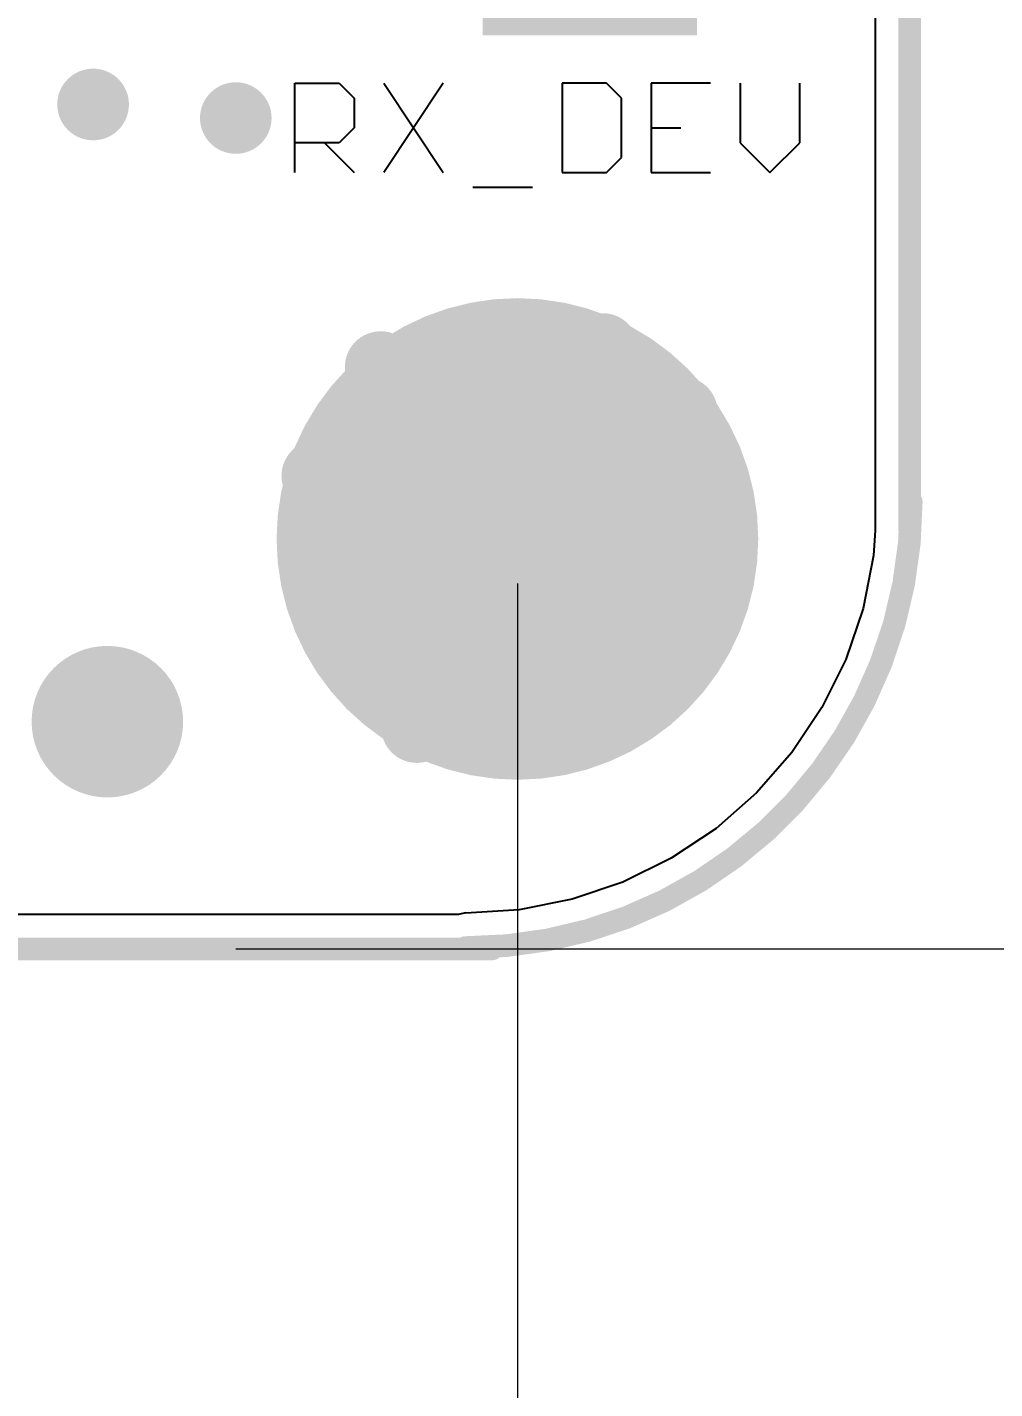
# Model space of a CAD drawing. Header units: inches. Extents: x -103 to 137, y -40 to 49.
# Drawn here: x -1.07 to 9.79, y -24.59 to -9.31 of the extents above; entities that cross this region are included whole.
import ezdxf

# ---------------------------------------------------------------- set-up
doc = ezdxf.new("R2010")
doc.units = ezdxf.units.IN
doc.header["$MEASUREMENT"] = 0
for name, color, linetype in [('BottomSolder', 6, 'Continuous'), ('KeepOutLayer', 6, 'Continuous'), ('Mechanical1', 6, 'Continuous'), ('MidLayer1', 16, 'Continuous'), ('MultiLayer', 9, 'Continuous'), ('PadHoleLayer', 156, 'Continuous'), ('TopOverlay', 2, 'Continuous'), ('TopPaste', 8, 'Continuous'), ('TopSolder', 216, 'Continuous'), ('ViaHoleLayer', 16, 'Continuous')]:
    doc.layers.add(name, color=color, linetype=linetype)
doc.layers.add('dim', color=82, linetype='Continuous', lineweight=20)
doc.styles.add('ROMANC', font='romanc.shx', dxfattribs={"bigfont": 'gbcbig.shx'})
doc.dimstyles.new('YanXiu', dxfattribs={"dimtxt": 2.5, "dimasz": 2.2, "dimexe": 0.66, "dimexo": 0.66, "dimgap": 0.66, "dimtad": 0, "dimdsep": 46, "dimtxsty": 'ROMANC', "dimcen": 0, "dimclrd": 256, "dimclre": 131, "dimclrt": 42, "dimazin": 2, "dimtfac": 1, "dimtofl": 0, "dimtmove": 0, "dimatfit": 3, "dimfxl": 1, "dimlwd": 5, "dimlwe": 5, "dimarcsym": 0})

# ---------------------------------------------------------------- blocks, each defined once
blk = doc.blocks.new('CL331_0472_2_10_30')
at = {"layer": 'Mechanical1'}
for points, const_width in [([(0.0498, -0.03002, 1), (-0.05613, -0.03002, 1)], 0.00394), ([(-0.05711, -0.03002, 1), (-0.05515, -0.03002, 1)], 0.00197), ([(0.04882, -0.03002, 1), (0.05079, -0.03002, 1)], 0.00197)]:
    blk.add_lwpolyline(points, format="xyb", close=True, dxfattribs=dict(at, const_width=const_width))
at = {"layer": 'TopPaste'}
for points in [[(-0.01968, 0.00935), (0.01969, 0.00935), (-0.01968, 0.05069), (0.01969, 0.05069)], [(-0.07874, -0.07333), (-0.0374, -0.07333), (-0.07874, 0.01329), (-0.0374, 0.01329)], [(0.0374, -0.07333), (0.07874, -0.07333), (0.0374, 0.01329), (0.07874, 0.01329)]]:
    blk.add_solid(points, dxfattribs=at)
at = {"layer": 'TopSolder'}
for points in [[(-0.02368, 0.00535), (0.02369, 0.00535), (-0.02368, 0.05469), (0.02369, 0.05469)], [(-0.08274, -0.07733), (-0.0334, -0.07733), (-0.08274, 0.01729), (-0.0334, 0.01729)], [(0.0334, -0.07733), (0.08274, -0.07733), (0.0334, 0.01729), (0.08274, 0.01729)]]:
    blk.add_solid(points, dxfattribs=at)
blk = doc.blocks.new('____0_9___97')
at = {"layer": 'BottomSolder', "const_width": 0.03346}
blk.add_lwpolyline([(-0.01673, 0, 1), (0.01673, 0, 1)], format="xyb", close=True, dxfattribs=at)
at = {"layer": 'MidLayer1', "const_width": 0.0315}
blk.add_lwpolyline([(-0.01575, 0, 1), (0.01575, 0, 1)], format="xyb", close=True, dxfattribs=at)
at = {"layer": 'MultiLayer', "const_width": 0.0315}
blk.add_lwpolyline([(-0.01575, 0, 1), (0.01575, 0, 1)], format="xyb", close=True, dxfattribs=at)
at = {"layer": 'PadHoleLayer', "const_width": 0.01772}
blk.add_lwpolyline([(-0.00886, 0, 1), (0.00886, 0, 1)], format="xyb", close=True, dxfattribs=at)
at = {"layer": 'TopSolder', "const_width": 0.03346}
blk.add_lwpolyline([(-0.01673, 0, 1), (0.01673, 0, 1)], format="xyb", close=True, dxfattribs=at)
blk = doc.blocks.new('*D215')
at = {"layer": 'Defpoints', "color": 0}
for p in [(-66.568, -15.054), (4.432, -15.054), (4.432, -38.222)]:
    blk.add_point(p, dxfattribs=at)
at = {"layer": 'dim', "color": 131, "lineweight": 5}
for p, q in [((-66.568, -15.554), (-66.568, -38.722)), ((4.432, -15.554), (4.432, -38.722))]:
    blk.add_line(p, q, dxfattribs=at)
at = {"layer": 'dim', "lineweight": 5}
for p, q in [((-64.568, -38.222), (-33.294, -38.222)), ((2.432, -38.222), (-28.842, -38.222))]:
    blk.add_line(p, q, dxfattribs=at)
at = {"layer": 'dim'}
for points in [[(-64.568, -37.889), (-64.568, -38.555), (-66.568, -38.222)], [(2.432, -37.889), (2.432, -38.555), (4.432, -38.222)]]:
    blk.add_solid(points, dxfattribs=at)
at = {"layer": 'dim', "color": 42, "insert": (-31.068, -38.222), "char_height": 2.5, "attachment_point": 5, "style": 'ROMANC'}
blk.add_mtext('71', dxfattribs=at)
blk = doc.blocks.new('*D217')
at = {"layer": 'Defpoints', "color": 0}
for p in [(0.773, 30.358), (40.358, 30.358), (0.773, -19.654)]:
    blk.add_point(p, dxfattribs=at)
at = {"layer": 'dim', "color": 131, "lineweight": 5}
for p, q in [((1.273, 30.358), (40.858, 30.358)), ((1.273, -19.654), (40.858, -19.654))]:
    blk.add_line(p, q, dxfattribs=at)
at = {"layer": 'dim', "lineweight": 5}
for p, q in [((40.358, 28.358), (40.358, 10.554)), ((40.358, -17.654), (40.358, 0.15))]:
    blk.add_line(p, q, dxfattribs=at)
at = {"layer": 'dim'}
for points in [[(40.025, 28.358), (40.692, 28.358), (40.358, 30.358)], [(40.025, -17.654), (40.692, -17.654), (40.358, -19.654)]]:
    blk.add_solid(points, dxfattribs=at)
at = {"layer": 'dim', "color": 42, "insert": (40.358, 5.352), "char_height": 2.5, "attachment_point": 5, "rotation": 90, "style": 'ROMANC'}
blk.add_mtext('50.01', dxfattribs=at)

msp = doc.modelspace()

# ---------------------------------------------------------------- linework, layer by layer
at = {"layer": 'BottomSolder'}
for points, const_width in [([(-0.529, -10.18, 1), (-0.127, -10.18, 1)], 0.402), ([(1.072, -10.332, 1), (1.473, -10.332, 1)], 0.402), ([(3.081, -15.054, 1), (5.782, -15.054, 1)], 2.702), ([(4.018, -12.847, 1), (4.42, -12.847, 1)], 0.402), ([(5.186, -12.923, 1), (5.588, -12.923, 1)], 0.402), ([(2.697, -13.126, 1), (3.099, -13.126, 1)], 0.402), ([(6.075, -13.634, 1), (6.477, -13.634, 1)], 0.402), ([(1.986, -14.346, 1), (2.388, -14.346, 1)], 0.402), ([(6.431, -14.777, 1), (6.833, -14.777, 1)], 0.402), ([(6.279, -16.047, 1), (6.68, -16.047, 1)], 0.402), ([(2.342, -16.352, 1), (2.743, -16.352, 1)], 0.402), ([(5.517, -16.86, 1), (5.918, -16.86, 1)], 0.402), ([(3.104, -17.165, 1), (3.505, -17.165, 1)], 0.402), ([(4.374, -17.267, 1), (4.775, -17.267, 1)], 0.402)]:
    msp.add_lwpolyline(points, format="xyb", close=True, dxfattribs=dict(at, const_width=const_width))
at = {"layer": 'KeepOutLayer', "const_width": 0.254}
for points in [[(8.832, -14.955), (8.832, 25.482)], [(-67.231, -19.654), (4.146, -19.654)]]:
    msp.add_lwpolyline(points, dxfattribs=at)
msp.add_lwpolyline([(8.849, -14.638, -0.414214), (3.849, -19.638)], format="xyb", dxfattribs=at)
at = {"layer": 'KeepOutLayer', "const_width": 0.127}
for points in [[(8.785, -14.638, 1), (8.912, -14.638, 1)], [(8.768, -14.955, 1), (8.895, -14.955, 1)], [(3.785, -19.638, 1), (3.912, -19.638, 1)], [(4.082, -19.654, 1), (4.209, -19.654, 1)]]:
    msp.add_lwpolyline(points, format="xyb", close=True, dxfattribs=at)
at = {"layer": 'MidLayer1'}
for p, q in [((8.443, 25.334), (8.443, -14.955)), ((8.444, -14.959), (8.426, -15.241)), ((8.443, -14.955), (8.444, -14.959)), ((8.426, -15.241), (8.308, -15.833)), ((8.308, -15.833), (8.114, -16.405)), ((8.114, -16.405), (7.847, -16.946)), ((7.847, -16.946), (7.511, -17.449)), ((7.511, -17.449), (7.113, -17.903)), ((7.113, -17.903), (6.659, -18.301)), ((6.659, -18.301), (6.157, -18.636)), ((6.157, -18.636), (5.615, -18.903)), ((5.615, -18.903), (5.044, -19.097)), ((4.451, -19.215), (3.853, -19.254)), ((5.044, -19.097), (4.451, -19.215)), ((3.769, -19.266), (-66.512, -19.266)), ((3.849, -19.25), (3.769, -19.266)), ((3.853, -19.254), (3.849, -19.25)), ((3.849, -19.25), (3.849, -19.25))]:
    msp.add_line(p, q, dxfattribs=at)
for points, const_width in [([(-0.478, -10.18, 1), (-0.178, -10.18, 1)], 0.3), ([(1.122, -10.332, 1), (1.422, -10.332, 1)], 0.3), ([(3.132, -15.054, 1), (5.732, -15.054, 1)], 2.6), ([(4.069, -12.847, 1), (4.369, -12.847, 1)], 0.3), ([(5.237, -12.923, 1), (5.537, -12.923, 1)], 0.3), ([(2.748, -13.126, 1), (3.048, -13.126, 1)], 0.3), ([(6.126, -13.634, 1), (6.426, -13.634, 1)], 0.3), ([(2.037, -14.346, 1), (2.337, -14.346, 1)], 0.3), ([(6.482, -14.777, 1), (6.782, -14.777, 1)], 0.3), ([(6.329, -16.047, 1), (6.629, -16.047, 1)], 0.3), ([(2.392, -16.352, 1), (2.692, -16.352, 1)], 0.3), ([(5.567, -16.86, 1), (5.867, -16.86, 1)], 0.3), ([(3.154, -17.165, 1), (3.454, -17.165, 1)], 0.3), ([(4.424, -17.267, 1), (4.724, -17.267, 1)], 0.3)]:
    msp.add_lwpolyline(points, format="xyb", close=True, dxfattribs=dict(at, const_width=const_width))
at = {"layer": 'MultiLayer'}
for points, const_width in [([(-0.478, -10.18, 1), (-0.178, -10.18, 1)], 0.3), ([(1.122, -10.332, 1), (1.422, -10.332, 1)], 0.3), ([(3.132, -15.054, 1), (5.732, -15.054, 1)], 2.6), ([(4.069, -12.847, 1), (4.369, -12.847, 1)], 0.3), ([(5.237, -12.923, 1), (5.537, -12.923, 1)], 0.3), ([(2.748, -13.126, 1), (3.048, -13.126, 1)], 0.3), ([(6.126, -13.634, 1), (6.426, -13.634, 1)], 0.3), ([(2.037, -14.346, 1), (2.337, -14.346, 1)], 0.3), ([(6.482, -14.777, 1), (6.782, -14.777, 1)], 0.3), ([(6.329, -16.047, 1), (6.629, -16.047, 1)], 0.3), ([(2.392, -16.352, 1), (2.692, -16.352, 1)], 0.3), ([(5.567, -16.86, 1), (5.867, -16.86, 1)], 0.3), ([(3.154, -17.165, 1), (3.454, -17.165, 1)], 0.3), ([(4.424, -17.267, 1), (4.724, -17.267, 1)], 0.3)]:
    msp.add_lwpolyline(points, format="xyb", close=True, dxfattribs=dict(at, const_width=const_width))
at = {"layer": 'PadHoleLayer', "const_width": 1.75}
msp.add_lwpolyline([(3.557, -15.054, 1), (5.307, -15.054, 1)], format="xyb", close=True, dxfattribs=at)
at = {"layer": 'TopOverlay'}
for p, q in [((1.933, -10.942), (1.933, -9.942)), ((1.933, -9.942), (2.433, -9.942)), ((2.433, -9.942), (2.599, -10.109)), ((2.932, -9.942), (3.599, -10.942)), ((3.599, -9.942), (2.932, -10.942)), ((4.932, -9.942), (4.932, -10.942)), ((5.432, -9.942), (4.932, -9.942)), ((5.598, -10.109), (5.432, -9.942)), ((6.598, -9.942), (5.932, -9.942)), ((5.932, -9.942), (5.932, -10.942)), ((6.931, -9.942), (6.931, -10.609)), ((7.598, -10.609), (7.598, -9.942)), ((2.599, -10.109), (2.599, -10.442)), ((5.598, -10.775), (5.598, -10.109)), ((2.599, -10.442), (2.433, -10.609)), ((5.932, -10.442), (6.265, -10.442)), ((2.433, -10.609), (1.933, -10.609)), ((2.266, -10.609), (2.599, -10.942)), ((6.931, -10.609), (7.264, -10.942)), ((7.264, -10.942), (7.598, -10.609)), ((5.432, -10.942), (5.598, -10.775)), ((4.932, -10.942), (5.432, -10.942)), ((5.932, -10.942), (6.598, -10.942)), ((3.932, -11.109), (4.599, -11.109))]:
    msp.add_line(p, q, dxfattribs=at)
at = {"layer": 'TopSolder'}
for points, const_width in [([(-0.529, -10.18, 1), (-0.127, -10.18, 1)], 0.402), ([(1.072, -10.332, 1), (1.473, -10.332, 1)], 0.402), ([(3.081, -15.054, 1), (5.782, -15.054, 1)], 2.702), ([(4.018, -12.847, 1), (4.42, -12.847, 1)], 0.402), ([(5.186, -12.923, 1), (5.588, -12.923, 1)], 0.402), ([(2.697, -13.126, 1), (3.099, -13.126, 1)], 0.402), ([(6.075, -13.634, 1), (6.477, -13.634, 1)], 0.402), ([(1.986, -14.346, 1), (2.388, -14.346, 1)], 0.402), ([(6.431, -14.777, 1), (6.833, -14.777, 1)], 0.402), ([(6.279, -16.047, 1), (6.68, -16.047, 1)], 0.402), ([(2.342, -16.352, 1), (2.743, -16.352, 1)], 0.402), ([(5.517, -16.86, 1), (5.918, -16.86, 1)], 0.402), ([(3.104, -17.165, 1), (3.505, -17.165, 1)], 0.402), ([(4.374, -17.267, 1), (4.775, -17.267, 1)], 0.402)]:
    msp.add_lwpolyline(points, format="xyb", close=True, dxfattribs=dict(at, const_width=const_width))
at = {"layer": 'ViaHoleLayer', "const_width": 0.15}
for points in [[(-0.403, -10.18, 1), (-0.253, -10.18, 1)], [(1.197, -10.332, 1), (1.347, -10.332, 1)], [(4.144, -12.847, 1), (4.294, -12.847, 1)], [(5.312, -12.923, 1), (5.462, -12.923, 1)], [(2.823, -13.126, 1), (2.973, -13.126, 1)], [(6.201, -13.634, 1), (6.351, -13.634, 1)], [(2.112, -14.346, 1), (2.262, -14.346, 1)], [(6.557, -14.777, 1), (6.707, -14.777, 1)], [(6.404, -16.047, 1), (6.554, -16.047, 1)], [(2.467, -16.352, 1), (2.617, -16.352, 1)], [(5.642, -16.86, 1), (5.792, -16.86, 1)], [(3.229, -17.165, 1), (3.379, -17.165, 1)], [(4.499, -17.267, 1), (4.649, -17.267, 1)]]:
    msp.add_lwpolyline(points, format="xyb", close=True, dxfattribs=at)

# ---------------------------------------------------------------- block references
at = {"xscale": 25.4, "yscale": 25.4, "zscale": 25.4, "rotation": 90}
for name, p in [('CL331_0472_2_10_30', (4.482, -7.304)), ('____0_9___97', (-0.168, -17.104))]:
    msp.add_blockref(name, p, dxfattribs=at)

# ---------------------------------------------------------------- dimensions: what is measured, and where the dimension line sits
at = {"layer": 'dim'}
dim = msp.add_linear_dim(base=(40.358, 30.358), p1=(0.773, -19.654), p2=(0.773, 30.358), angle=90, dimstyle='YanXiu', override={"dimasz": 2, "dimexe": 0.49975, "dimexo": 0.49975, "dimgap": 0.49975}, dxfattribs=at)
dim.commit()
dim.dimension.update_dxf_attribs({"geometry": '*D217', "text_midpoint": (40.358, 5.352)})
dim = msp.add_linear_dim(base=(4.432, -38.222), p1=(-66.568, -15.054), p2=(4.432, -15.054), dimstyle='YanXiu', override={"dimasz": 2, "dimexe": 0.49975, "dimexo": 0.49975, "dimgap": 0.49975}, dxfattribs=at)
dim.commit()
dim.dimension.update_dxf_attribs({"geometry": '*D215', "text_midpoint": (-31.068, -38.222), "dimtype": 160})

doc.saveas('drawing.dxf')
